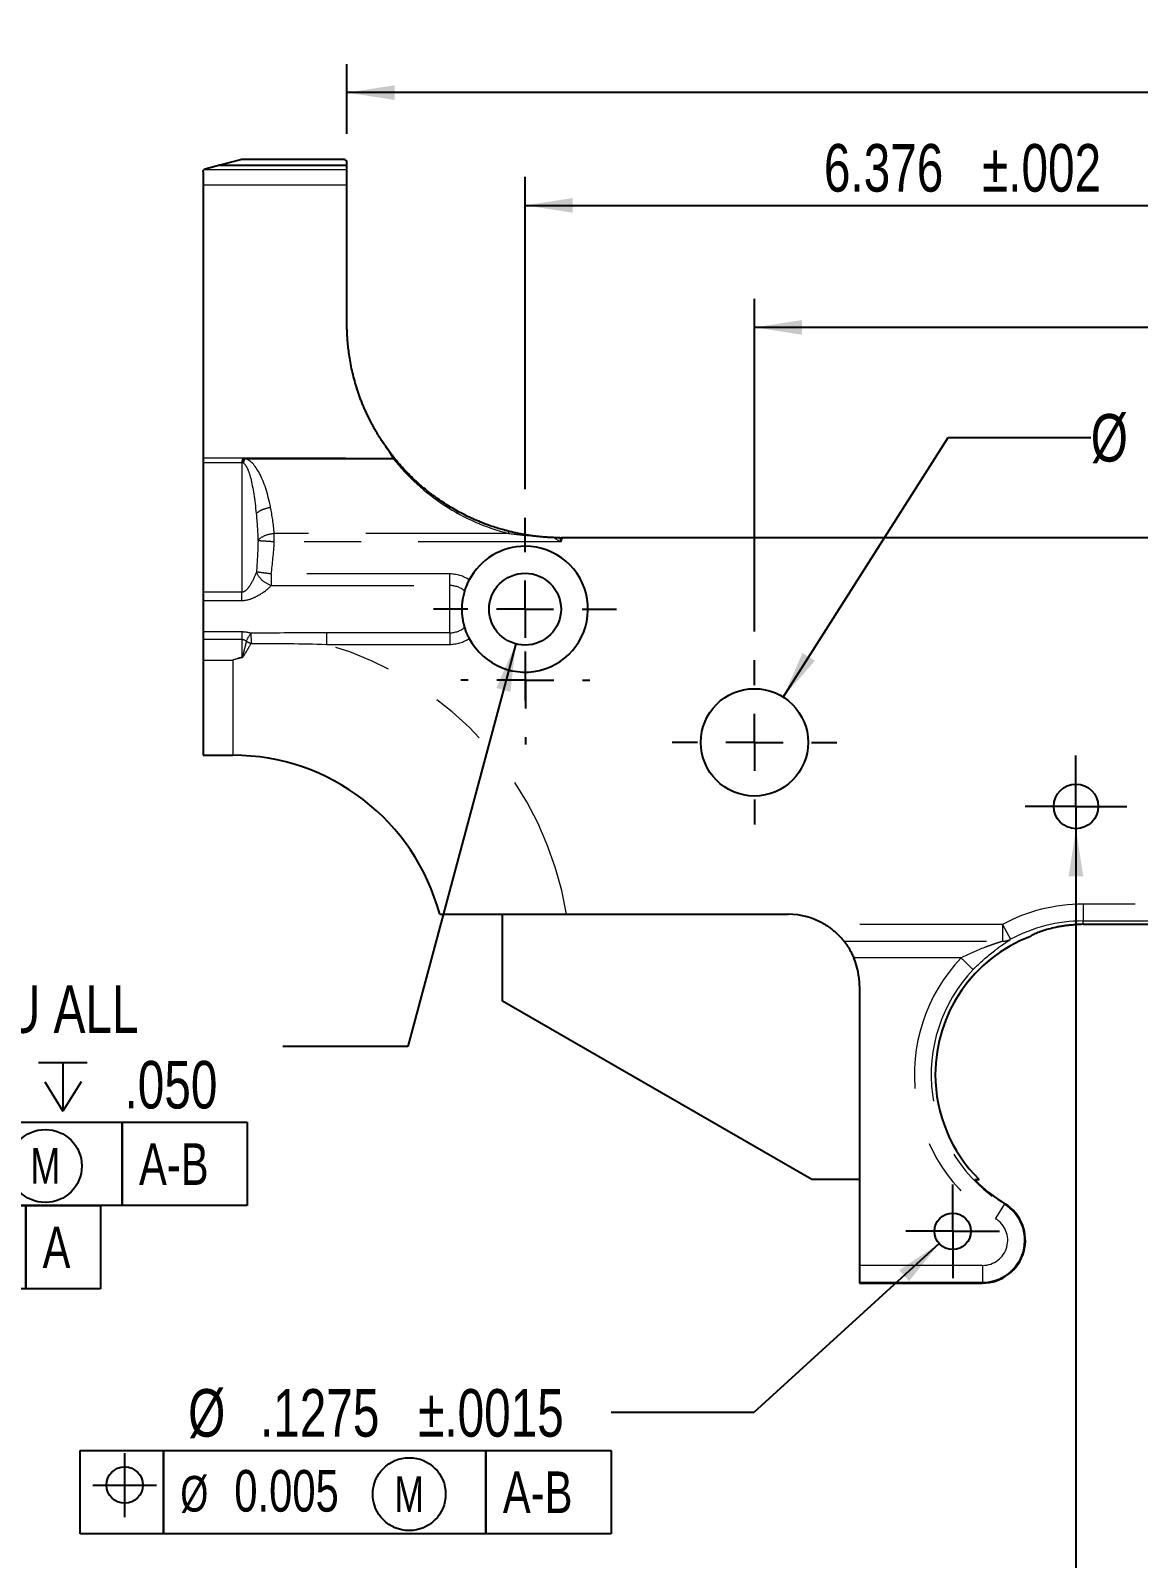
# Model space of a CAD drawing. Header units: inches. Extents: x 0.2 to 16.8, y 0.2 to 10.8.
# Drawn here: x 3.779 to 5.72, y 5.545 to 8.221 of the extents above; entities that cross this region are included whole.
import ezdxf

# ---------------------------------------------------------------- set-up
doc = ezdxf.new("R2010")
doc.units = ezdxf.units.IN
doc.header["$MEASUREMENT"] = 0
doc.linetypes.add('PHANTOM', pattern=[0.5, 0.25, -0.05, 0.05, -0.05, 0.05, -0.05])
doc.layers.add('FORMAT', color=7, linetype='Continuous')
doc.styles.add('SLDTEXTSTYLE0', font='TXT', dxfattribs={"width": 0.75})
doc.dimstyles.new('SLDDIMSTYLE0', dxfattribs={"dimtxt": 0.083333, "dimasz": 0.083333, "dimexe": 0, "dimexo": 0.0625, "dimgap": 0.020833, "dimtad": 0, "dimtih": 1, "dimtoh": 1, "dimdec": 4, "dimlfac": 2, "dimrnd": 1e-09, "dimzin": 12, "dimdsep": 46, "dimtxsty": 'SLDTEXTSTYLE0', "dimsah": 1, "dimcen": 0, "dimadec": 0, "dimazin": 3, "dimtol": 1, "dimtp": 0.0015, "dimtm": 0.0015, "dimtfac": 1, "dimtdec": 4, "dimtofl": 0, "dimtmove": 0, "dimatfit": 3, "dimfxl": 1, "dimfrac": 2, "dimtolj": 1, "dimarcsym": 0})
doc.dimstyles.new('SLDDIMSTYLE1', dxfattribs={"dimtxt": 0.083333, "dimasz": 0.083333, "dimexe": 0, "dimexo": 0.0625, "dimgap": 0.020833, "dimtad": 0, "dimtih": 1, "dimtoh": 1, "dimdec": 4, "dimlfac": 2, "dimrnd": 1e-09, "dimzin": 4, "dimdsep": 46, "dimtxsty": 'SLDTEXTSTYLE0', "dimsah": 1, "dimcen": 0, "dimadec": 0, "dimazin": 1, "dimtol": 1, "dimtp": 0.0015, "dimtm": 0.0015, "dimtfac": 1, "dimtdec": 4, "dimtofl": 0, "dimtmove": 0, "dimatfit": 3, "dimfxl": 1, "dimfrac": 2, "dimtolj": 1, "dimarcsym": 0})
doc.dimstyles.new('SLDDIMSTYLE4', dxfattribs={"dimtxt": 0.083333, "dimasz": 0.083333, "dimexe": 0, "dimexo": 0.0625, "dimgap": 0.020833, "dimtad": 0, "dimtih": 1, "dimtoh": 1, "dimdec": 3, "dimlfac": 2, "dimrnd": 1e-09, "dimzin": 12, "dimdsep": 46, "dimtxsty": 'SLDTEXTSTYLE0', "dimsah": 1, "dimcen": 0, "dimadec": 0, "dimazin": 3, "dimtol": 1, "dimtp": 0.001, "dimtm": 0.001, "dimtfac": 1, "dimtdec": 3, "dimtofl": 0, "dimtmove": 0, "dimatfit": 3, "dimfxl": 1, "dimfrac": 2, "dimtolj": 1, "dimarcsym": 0})
doc.dimstyles.new('SLDDIMSTYLE6', dxfattribs={"dimtxt": 0.083333, "dimasz": 0.083333, "dimexe": 0, "dimexo": 0.0625, "dimgap": 0.020833, "dimtad": 2, "dimdec": 3, "dimlfac": 2, "dimrnd": 1e-09, "dimzin": 12, "dimdsep": 46, "dimtxsty": 'SLDTEXTSTYLE0', "dimsah": 1, "dimcen": 0.09, "dimadec": 0, "dimazin": 3, "dimtol": 1, "dimtp": 0.002, "dimtm": 0.002, "dimtfac": 1, "dimtdec": 3, "dimtofl": 0, "dimtmove": 0, "dimatfit": 3, "dimfxl": 1, "dimfrac": 2, "dimtolj": 1, "dimarcsym": 0})
doc.dimstyles.new('SLDDIMSTYLE8', dxfattribs={"dimtxt": 0.083333, "dimasz": 0.083333, "dimexe": 0, "dimexo": 0.0625, "dimgap": 0.020833, "dimtad": 0, "dimtih": 1, "dimtoh": 1, "dimdec": 3, "dimlfac": 2, "dimrnd": 1e-09, "dimzin": 4, "dimdsep": 46, "dimtxsty": 'SLDTEXTSTYLE0', "dimsah": 1, "dimcen": 0, "dimadec": 0, "dimazin": 1, "dimtfac": 1, "dimtdec": 3, "dimtofl": 0, "dimtmove": 0, "dimatfit": 3, "dimfxl": 1, "dimfrac": 2, "dimtolj": 1, "dimtzin": 12, "dimarcsym": 0})
doc.dimstyles.new('SLDDIMSTYLE9', dxfattribs={"dimtxt": 0.083333, "dimasz": 0.083333, "dimexe": 0, "dimexo": 0.0625, "dimgap": 0.020833, "dimtad": 2, "dimdec": 3, "dimlfac": 2, "dimrnd": 1e-09, "dimzin": 4, "dimdsep": 46, "dimtxsty": 'SLDTEXTSTYLE0', "dimsah": 1, "dimcen": 0.09, "dimadec": 0, "dimazin": 1, "dimtol": 1, "dimtp": 0.002, "dimtm": 0.002, "dimtfac": 1, "dimtdec": 3, "dimtofl": 0, "dimtmove": 0, "dimatfit": 3, "dimfxl": 1, "dimfrac": 2, "dimtolj": 1, "dimarcsym": 0})

# ---------------------------------------------------------------- blocks, each defined once
blk = doc.blocks.new('_D')
at = {"layer": 'FORMAT'}
for p, q in [((5.3708, 6.0967), (5.046, 5.8005)), ((5.046, 5.8005), (4.796, 5.8005))]:
    blk.add_line(p, q, dxfattribs=at)
blk.add_solid([(5.3708, 6.0967), (5.3006, 6.05), (5.3179, 6.031)], dxfattribs=at)
at = {"layer": 'FORMAT', "char_height": 0.08333, "attachment_point": 1, "style": 'SLDTEXTSTYLE0'}
for s, insert in [('%%c', (4.0553, 5.8417)), ('.1275', (4.1811, 5.8417)), ('±.0015', (4.4581, 5.8417))]:
    blk.add_mtext(s, dxfattribs=dict(at, insert=insert))
blk = doc.blocks.new('_D_1')
at = {"layer": 'FORMAT'}
for p, q in [((5.6101, 6.8232), (5.6101, 5.5108)), ((5.6101, 5.5108), (5.8601, 5.5108))]:
    blk.add_line(p, q, dxfattribs=at)
blk.add_solid([(5.6101, 6.8232), (5.5973, 6.7399), (5.6229, 6.7399)], dxfattribs=at)
at = {"layer": 'FORMAT', "attachment_point": 1, "style": 'SLDTEXTSTYLE0'}
for s, insert, char_height in [('%%c', (5.8601, 5.552), 0.08333), ('.1560', (5.9859, 5.552), 0.08333), ('±.0015 THRU', (6.2629, 5.552), 0.083333)]:
    blk.add_mtext(s, dxfattribs=dict(at, insert=insert, char_height=char_height))
blk = doc.blocks.new('_D_4')
at = {"layer": 'FORMAT'}
for p, q in [((5.0975, 7.0538), (5.3861, 7.5083)), ((5.3861, 7.5083), (5.6361, 7.5083))]:
    blk.add_line(p, q, dxfattribs=at)
blk.add_solid([(5.0975, 7.0538), (5.153, 7.1173), (5.1313, 7.131)], dxfattribs=at)
at = {"layer": 'FORMAT', "char_height": 0.08333, "attachment_point": 1, "style": 'SLDTEXTSTYLE0'}
for s, insert in [('%%c', (5.6361, 7.5495)), ('.376', (5.7618, 7.5495)), ('±.001', (5.9773, 7.5495))]:
    blk.add_mtext(s, dxfattribs=dict(at, insert=insert))
blk = doc.blocks.new('_D_6')
at = {"layer": 'FORMAT'}
for p, q in [((5.0471, 7.1684), (5.0471, 7.7512)), ((7.8333, 7.3741), (7.8333, 7.7512)), ((7.8333, 7.7012), (5.0471, 7.7012))]:
    blk.add_line(p, q, dxfattribs=at)
for points in [[(5.0471, 7.7012), (5.1304, 7.6884), (5.1304, 7.714)], [(7.8333, 7.7012), (7.75, 7.714), (7.75, 7.6884)]]:
    blk.add_solid(points, dxfattribs=at)
at = {"layer": 'FORMAT', "char_height": 0.08333, "attachment_point": 1, "style": 'SLDTEXTSTYLE0'}
for s, insert in [('5.572', (6.0569, 7.8086)), ('±.002', (6.3339, 7.8086))]:
    blk.add_mtext(s, dxfattribs=dict(at, insert=insert))
blk = doc.blocks.new('_D_7')
at = {"layer": 'FORMAT'}
for p, q in [((4.6453, 7.4179), (4.6453, 7.9649)), ((7.8333, 7.3741), (7.8333, 7.9649)), ((4.6453, 7.9149), (7.8333, 7.9149))]:
    blk.add_line(p, q, dxfattribs=at)
for points in [[(4.6453, 7.9149), (4.7287, 7.9021), (4.7287, 7.9277)], [(7.8333, 7.9149), (7.75, 7.9277), (7.75, 7.9021)]]:
    blk.add_solid(points, dxfattribs=at)
at = {"layer": 'FORMAT', "char_height": 0.08333, "attachment_point": 1, "style": 'SLDTEXTSTYLE0'}
for s, insert in [('6.376', (5.1687, 8.0223)), ('±.002', (5.4457, 8.0223))]:
    blk.add_mtext(s, dxfattribs=dict(at, insert=insert))
blk = doc.blocks.new('SW_SYMBOL_HOLE_SPOT')
at = {"layer": 'FORMAT', "color": 0}
for p, q in [((0, 34.45), (0, 2.95)), ((62.99, 2.95), (62.99, 34.45)), ((0, 2.95), (62.99, 2.95))]:
    blk.add_line(p, q, dxfattribs=at)
blk = doc.blocks.new('SW_SYMBOL_HOLE_DEPTH')
at = {"layer": 'FORMAT', "color": 0}
for p, q in [((0, 34.45), (31.5, 34.45)), ((15.75, 34.45), (15.75, 2.95)), ((3.94, 21.85), (15.75, 2.95)), ((27.56, 21.85), (15.75, 2.95))]:
    blk.add_line(p, q, dxfattribs=at)
blk = doc.blocks.new('_D_9')
at = {"layer": 'FORMAT'}
for p, q in [((4.629, 7.1468), (4.44, 6.4415)), ((4.44, 6.4415), (4.2213, 6.4415))]:
    blk.add_line(p, q, dxfattribs=at)
blk.add_solid([(4.629, 7.1468), (4.5951, 7.0697), (4.6198, 7.063)], dxfattribs=at)
at = {"layer": 'FORMAT', "xscale": 0.0027037109, "yscale": 0.0027037109, "zscale": 0.0027037109}
for name, p in [('SW_SYMBOL_HOLE_SPOT', (3.1657, 6.3206)), ('SW_SYMBOL_HOLE_DEPTH', (3.7935, 6.3206))]:
    blk.add_blockref(name, p, dxfattribs=at)
at = {"layer": 'FORMAT', "attachment_point": 1, "style": 'SLDTEXTSTYLE0'}
for s, insert, char_height in [('%%c', (3.2214, 6.5489), 0.08333), ('.440 THRU ALL', (3.3784, 6.5489), 0.083333), ('%%c', (3.3908, 6.4165), 0.08333), ('.252', (3.5479, 6.4165), 0.08333), ('.050', (3.9439, 6.4165), 0.08333)]:
    blk.add_mtext(s, dxfattribs=dict(at, insert=insert, char_height=char_height))
blk = doc.blocks.new('_D_10')
at = {"layer": 'FORMAT'}
for p, q in [((4.3333, 8.0402), (4.3333, 8.1624)), ((7.8333, 7.3741), (7.8333, 8.1624)), ((7.8333, 8.1124), (4.3333, 8.1124))]:
    blk.add_line(p, q, dxfattribs=at)
for points in [[(4.3333, 8.1124), (4.4167, 8.0996), (4.4167, 8.1252)], [(7.8333, 8.1124), (7.75, 8.1252), (7.75, 8.0996)]]:
    blk.add_solid(points, dxfattribs=at)
at = {"layer": 'FORMAT', "char_height": 0.08333, "attachment_point": 1, "style": 'SLDTEXTSTYLE0'}
for s, insert in [('7.000', (6.218, 8.2198)), ('±.002', (6.495, 8.2198))]:
    blk.add_mtext(s, dxfattribs=dict(at, insert=insert))
blk = doc.blocks.new('SW_SYMBOL_IGTOL_POSI')
at = {"layer": 'FORMAT', "color": 0}
for p, q in [((27.6, -7.9), (27.6, 47.2)), ((0, 19.7), (55.1, 19.7))]:
    blk.add_line(p, q, dxfattribs=at)
blk.add_circle((27.6, 19.7), 15.7, dxfattribs=at)
blk = doc.blocks.new('SW_SYMBOL_CL_M')
at = {"layer": 'FORMAT', "color": 0}
blk.add_circle((31.5, 19.7), 31.5, dxfattribs=at)
at = {"layer": 'FORMAT', "color": 0, "insert": (31.5, 19.7), "char_height": 30.8, "attachment_point": 5, "style": 'SLDTEXTSTYLE0'}
blk.add_mtext('M', dxfattribs=at)
blk = doc.blocks.new('SW_GTOL_0')
at = {"layer": 'FORMAT', "color": 0}
for p, q in [((-0.0219, -0.0365), (-0.0219, 0.1094)), ((-0.0219, 0.1094), (0.124, 0.1094)), ((0.124, 0.1094), (0.124, -0.0365)), ((0.124, -0.0365), (0.124, 0.1094)), ((0.124, 0.1094), (0.6886, 0.1094)), ((0.6886, 0.1094), (0.6886, -0.0365)), ((0.6886, -0.0365), (0.6886, 0.1094)), ((0.6886, 0.1094), (0.9078, 0.1094)), ((0.9078, 0.1094), (0.9078, -0.0365)), ((0.124, -0.0365), (-0.0219, -0.0365)), ((0.6886, -0.0365), (0.124, -0.0365)), ((0.9078, -0.0365), (0.6886, -0.0365))]:
    blk.add_line(p, q, dxfattribs=at)
at = {"layer": 'FORMAT', "color": 0, "xscale": 0.0020277832, "yscale": 0.0020277832, "zscale": 0.0020277832}
for name, p in [('SW_SYMBOL_IGTOL_POSI', (0, 0.0087)), ('SW_SYMBOL_CL_M', (0.4903, -0.0072))]:
    blk.add_blockref(name, p, dxfattribs=at)
at = {"layer": 'FORMAT', "color": 0, "attachment_point": 1, "style": 'SLDTEXTSTYLE0'}
for s, insert, char_height in [('%%c', (0.1535, 0.0647), 0.0625), ('0.005', (0.2479, 0.0751), 0.07292), ('A-B', (0.7182, 0.0725), 0.07292)]:
    blk.add_mtext(s, dxfattribs=dict(at, insert=insert, char_height=char_height))
blk = doc.blocks.new('SW_SYMBOL_GTOL_POSI')
at = {"layer": 'FORMAT', "color": 0}
for p, q in [((29.5, -9.8), (29.5, 49.2)), ((0, 19.7), (59.1, 19.7))]:
    blk.add_line(p, q, dxfattribs=at)
blk.add_circle((29.5, 19.7), 19.7, dxfattribs=at)
blk = doc.blocks.new('SW_GTOL_2')
at = {"layer": 'FORMAT', "color": 0}
for p, q in [((-0.0182, -0.0365), (-0.0182, 0.1094)), ((-0.0182, 0.1094), (0.1276, 0.1094)), ((0.1276, 0.1094), (0.1276, -0.0365)), ((0.1276, -0.0365), (0.1276, 0.1094)), ((0.1276, 0.1094), (0.6923, 0.1094)), ((0.6923, 0.1094), (0.6923, -0.0365)), ((0.6923, -0.0365), (0.6923, 0.1094)), ((0.6923, 0.1094), (0.9114, 0.1094)), ((0.9114, 0.1094), (0.9114, -0.0365)), ((0.1276, -0.0365), (-0.0182, -0.0365)), ((-0.0182, -0.1823), (-0.0182, -0.0365)), ((-0.0182, -0.0365), (0.1276, -0.0365)), ((0.6923, -0.0365), (0.1276, -0.0365)), ((0.1276, -0.0365), (0.1276, -0.1823)), ((0.1276, -0.1823), (0.1276, -0.0365)), ((0.1276, -0.0365), (0.5235, -0.0365)), ((0.5235, -0.0365), (0.5235, -0.1823)), ((0.5235, -0.1823), (0.5235, -0.0365)), ((0.5235, -0.0365), (0.6546, -0.0365)), ((0.6546, -0.0365), (0.6546, -0.1823)), ((0.9114, -0.0365), (0.6923, -0.0365)), ((0.1276, -0.1823), (-0.0182, -0.1823)), ((0.5235, -0.1823), (0.1276, -0.1823)), ((0.6546, -0.1823), (0.5235, -0.1823))]:
    blk.add_line(p, q, dxfattribs=at)
at = {"layer": 'FORMAT', "color": 0, "xscale": 0.0020277832, "yscale": 0.0020277832, "zscale": 0.0020277832}
for name, p in [('SW_SYMBOL_GTOL_POSI', (0, 0.0087)), ('SW_SYMBOL_CL_M', (0.4939, -0.0072)), ('SW_SYMBOL_GTOL_POSI', (0, -0.1372))]:
    blk.add_blockref(name, p, dxfattribs=at)
at = {"layer": 'FORMAT', "color": 0, "attachment_point": 1, "style": 'SLDTEXTSTYLE0'}
for s, insert, char_height in [('%%c', (0.1572, 0.0647), 0.0625), ('0.005', (0.2515, 0.0751), 0.07292), ('A-B', (0.7219, 0.0725), 0.07292), ('0.010', (0.2515, -0.0733), 0.07292), ('A', (0.553, -0.0733), 0.0729), ('%%c', (0.1572, -0.0837), 0.0625)]:
    blk.add_mtext(s, dxfattribs=dict(at, insert=insert, char_height=char_height))
blk = doc.blocks.new('SW_CENTERMARKSYMBOL_0')
at = {"layer": 'FORMAT', "color": 0}
for p, q in [((0, 0.1), (0, 0.113)), ((0, 0), (0, 0.05)), ((-0.1, 0), (-0.113, 0)), ((0, 0), (-0.05, 0)), ((0, 0), (0, -0.05)), ((0, 0), (0.05, 0)), ((0.1, 0), (0.113, 0)), ((0, -0.1), (0, -0.113))]:
    blk.add_line(p, q, dxfattribs=at)
blk = doc.blocks.new('SW_CENTERMARKSYMBOL_3')
at = {"layer": 'FORMAT', "color": 0}
for p, q in [((0, 0.1), (0, 0.1602)), ((0, 0), (0, 0.05)), ((-0.1, 0), (-0.1602, 0)), ((0, 0), (-0.05, 0)), ((0, 0), (0, -0.05)), ((0, 0), (0.05, 0)), ((0.1, 0), (0.1602, 0)), ((0, -0.1), (0, -0.1602))]:
    blk.add_line(p, q, dxfattribs=at)
blk = doc.blocks.new('SW_CENTERMARKSYMBOL_4')
at = {"layer": 'FORMAT', "color": 0}
for p, q in [((0, 0.1), (0, 0.144)), ((0, 0), (0, 0.05)), ((-0.1, 0), (-0.144, 0)), ((0, 0), (-0.05, 0)), ((0, 0), (0, -0.05)), ((0, 0), (0.05, 0)), ((0.1, 0), (0.144, 0)), ((0, -0.1), (0, -0.144))]:
    blk.add_line(p, q, dxfattribs=at)
blk = doc.blocks.new('SW_CENTERMARKSYMBOL_6')
at = {"layer": 'FORMAT', "color": 0}
for p, q in [((0, 0.05), (0, 0.089)), ((0, 0), (0, 0.05)), ((-0.05, 0), (-0.089, 0)), ((0, 0), (-0.05, 0)), ((0, 0), (0, -0.05)), ((0, 0), (0.05, 0)), ((0.05, 0), (0.089, 0)), ((0, -0.05), (0, -0.089))]:
    blk.add_line(p, q, dxfattribs=at)
blk = doc.blocks.new('SW_CENTERMARKSYMBOL_9')
at = {"layer": 'FORMAT', "color": 0}
for p, q in [((0, 0.05), (0, 0.081875)), ((0, 0), (0, 0.05)), ((-0.05, 0), (-0.081875, 0)), ((0, 0), (-0.05, 0)), ((0, 0), (0, -0.05)), ((0, 0), (0.05, 0)), ((0.05, 0), (0.081875, 0)), ((0, -0.05), (0, -0.081875))]:
    blk.add_line(p, q, dxfattribs=at)

msp = doc.modelspace()

# ---------------------------------------------------------------- linework, layer by layer
at = {"color": 8, "linetype": 'PHANTOM', "lineweight": 18}
for p, q in [((4.333331, 7.977107), (4.082824, 7.977107)), ((4.081363, 7.951167), (4.333331, 7.951167)), ((4.081363, 7.472593), (4.414685, 7.472593)), ((4.081363, 7.464523), (4.149316, 7.464523)), ((4.149276, 7.464484), (4.149316, 7.464523)), ((4.149276, 7.464484), (4.149276, 7.237285)), ((4.616303, 7.340321), (4.206191, 7.340321)), ((4.206191, 7.325558), (4.206191, 7.340321)), ((4.708331, 7.325558), (4.206191, 7.325558)), ((4.200791, 7.269362), (4.200791, 7.249033)), ((4.513449, 7.269362), (4.200791, 7.269362)), ((4.513449, 7.249033), (4.513449, 7.269362)), ((4.149276, 7.237285), (4.081363, 7.237285)), ((4.200791, 7.249033), (4.513449, 7.249033)), ((4.513449, 7.166364), (4.513449, 7.249033)), ((4.081363, 7.222911), (4.149276, 7.222911)), ((4.149276, 7.167777), (4.081363, 7.167777)), ((4.081363, 7.155036), (4.149276, 7.155036)), ((4.149276, 7.155036), (4.149276, 7.123346)), ((4.513449, 7.166364), (4.297891, 7.166364)), ((4.297891, 7.146035), (4.513449, 7.146035)), ((4.513449, 7.166364), (4.513449, 7.146035)), ((4.081363, 7.118534), (4.133444, 7.118534)), ((4.133444, 7.118534), (4.133444, 6.951793)), ((6.063646, 6.691053), (5.622701, 6.691053)), ((5.622701, 6.691053), (5.622701, 6.661566)), ((5.481513, 6.655527), (5.17013, 6.655527)), ((5.481513, 6.655527), (5.481513, 6.626173)), ((5.481513, 6.655527), (5.495469, 6.629551)), ((5.622701, 6.661566), (6.063646, 6.661566)), ((5.622701, 6.655708), (5.622701, 6.661566)), ((5.203708, 6.626173), (5.481513, 6.626173)), ((5.408916, 6.596819), (5.221147, 6.596819)), ((5.469453, 6.140017), (5.484742, 6.165231)), ((5.48548, 6.166447), (5.484742, 6.165231)), ((5.446633, 6.058372), (5.230969, 6.058372)), ((5.446633, 6.058372), (5.446633, 6.028885)), ((5.230969, 6.028885), (5.446633, 6.028885)), ((5.446633, 6.027463), (5.446633, 6.028885))]:
    msp.add_line(p, q, dxfattribs=at)
at = {"color": 7, "linetype": 'Continuous', "lineweight": 25}
for p, q in [((4.110749, 7.985258), (4.08501, 7.978361)), ((4.146856, 7.994933), (4.110749, 7.985258)), ((4.110749, 7.985258), (4.333331, 7.985258)), ((4.32841, 7.9951), (4.148129, 7.9951)), ((4.333331, 7.985258), (4.333331, 7.990179)), ((4.333331, 7.977107), (4.333331, 7.985258)), ((4.333331, 7.951167), (4.333331, 7.977107)), ((4.081363, 7.973608), (4.081363, 7.951167)), ((4.081363, 7.951167), (4.081363, 7.472593)), ((4.333331, 7.707699), (4.333331, 7.951167)), ((4.394558, 7.50324), (4.413945, 7.475584)), ((4.081363, 7.472593), (4.081363, 7.464523)), ((4.154395, 7.471677), (4.414448, 7.471677)), ((4.081363, 7.464523), (4.081363, 7.237285)), ((4.706028, 7.332706), (4.708331, 7.332699)), ((6.09792, 7.332699), (4.711166, 7.332699)), ((4.081363, 7.237285), (4.081363, 7.222911)), ((4.081363, 7.222911), (4.081363, 7.167777)), ((4.081363, 7.167777), (4.081363, 7.155036)), ((4.081363, 7.155036), (4.081363, 7.118534)), ((4.081363, 7.118534), (4.081363, 6.951793)), ((4.081363, 6.951793), (4.133444, 6.951793)), ((4.605969, 6.521243), (4.605969, 6.67325)), ((4.71806, 6.67325), (5.105969, 6.67325)), ((5.622701, 6.655708), (5.792189, 6.655708)), ((5.530378, 6.634655), (5.530394, 6.634704)), ((5.230969, 6.54825), (5.230969, 6.058372)), ((5.147338, 6.208683), (4.605969, 6.521243)), ((5.230969, 6.208683), (5.147338, 6.208683)), ((5.440514, 6.208683), (5.440572, 6.208683)), ((5.230969, 6.058372), (5.230969, 6.028885)), ((5.230969, 6.028885), (5.230969, 6.027463)), ((5.230969, 6.027463), (5.446633, 6.027463))]:
    msp.add_line(p, q, dxfattribs=at)
for centre, radius in [((4.645339, 7.207699), 0.063), ((5.047111, 6.974431), 0.094), ((5.610103, 6.862226), 0.039), ((5.394355, 6.118132), 0.031875)]:
    msp.add_circle(centre, radius, dxfattribs=at)
for centre, radius, start, end in [((4.086284, 7.973608), 0.004921, 105, 134.668664), ((4.148129, 7.990179), 0.004921, 90, 105), ((4.32841, 7.990179), 0.004921, 0, 90), ((4.645339, 7.207699), 0.110236, 207.704004, 90), ((4.645339, 7.207699), 0.110236, 90, 152.295996), ((4.133444, 6.576793), 0.375, 14.906362, 90), ((5.105969, 6.54825), 0.125, 59.116598, 90), ((5.622701, 6.392738), 0.26297, 90, 93.175466), ((5.622701, 6.392738), 0.258935, 110.888358, 180), ((5.105969, 6.54825), 0.125, 0, 22.864504), ((5.622701, 6.392738), 0.258935, 180, 225.301317), ((5.622701, 6.392738), 0.264646, 226.487953, 238.767741), ((5.446633, 6.102384), 0.074921, 270, 58.767741)]:
    msp.add_arc(centre, radius, start, end, dxfattribs=at)
at = {"color": 8, "linetype": 'PHANTOM', "lineweight": 18}
for centre, radius, start, end in [((5.749402, 7.145639), 1.377423, 166.069222, 166.169058), ((4.468518, 7.390654), 0.156122, 341.192252, 342.564012), ((4.513449, 7.207699), 0.061663, 56.213501, 90), ((4.513449, 7.207699), 0.041335, 50.390089, 90), ((4.513449, 7.207699), 0.041335, 270, 309.609911), ((4.133444, 6.576793), 0.59252, 9.368916, 73.886665), ((4.513449, 7.207699), 0.061663, 270, 303.786499), ((4.313522, 6.554535), 0.59205, 106.106257, 107.707648), ((4.292836, 6.544249), 0.595994, 103.91996, 105.51195), ((5.622701, 6.392738), 0.298315, 90, 118.247696), ((5.622701, 6.392738), 0.268828, 90, 118.247696), ((5.622701, 6.392738), 0.258976, 110.881305, 225.292271), ((5.622701, 6.392738), 0.295555, 136.330282, 238.767741), ((5.622701, 6.392738), 0.266068, 136.330282, 238.767741), ((5.446633, 6.102384), 0.073499, 270, 58.767741), ((5.446633, 6.102384), 0.044012, 270, 58.767741)]:
    msp.add_arc(centre, radius, start, end, dxfattribs=at)
at = {"color": 7, "linetype": 'Continuous', "lineweight": 25}
for centre, major_axis, ratio, start_param, end_param in [((4.477381, 7.479278), (0.118127, -0.078331), 0.30203799, 4.33559391, 4.36272448), ((4.753586, 7.350422), (0.094081, 0.008759), 0.16377675, 4.16724311, 4.19538905)]:
    msp.add_ellipse(centre, major_axis=major_axis, ratio=ratio, start_param=start_param, end_param=end_param, dxfattribs=at)
at = {"color": 8, "linetype": 'PHANTOM', "lineweight": 18}
for centre, major_axis, ratio, start_param, end_param in [((4.149276, 7.277519), (0, 0.186965), 0.15793082, 6.19638491, 6.28318531), ((4.16279, 7.310159), (-0.005269, 0.153098), 0.29512706, 4.90053471, 5.22186477), ((4.162906, 7.369014), (-0.004829, -0.215369), 0.20951335, 1.09445656, 1.37232513), ((4.149299, 7.118101), (-0.00714, 0.024403), 0.0582168, 4.88662853, 4.9119681)]:
    msp.add_ellipse(centre, major_axis=major_axis, ratio=ratio, start_param=start_param, end_param=end_param, dxfattribs=at)
at = {"color": 7, "linetype": 'Continuous', "lineweight": 25}
for points, knots in [([(4.081363, 7.973608), (4.081378, 7.973907), (4.08141, 7.974521), (4.081684, 7.975435), (4.082134, 7.976336), (4.08259, 7.976846), (4.082824, 7.977107)], [0, 0, 0, 0, 0.23123576, 0.47483432, 0.73102406, 1, 1, 1, 1]), ([(4.404078, 7.488484), (4.402578, 7.490593), (4.399591, 7.494791), (4.395266, 7.501218), (4.39108, 7.507703), (4.387044, 7.514254), (4.383154, 7.520865), (4.379412, 7.527535), (4.375817, 7.53426), (4.372368, 7.541037), (4.369067, 7.547865), (4.365914, 7.554739), (4.362907, 7.561658), (4.360047, 7.568617), (4.357335, 7.575615), (4.35477, 7.582648), (4.349951, 7.596729), (4.343774, 7.618165), (4.338983, 7.641669), (4.336388, 7.659451), (4.33502, 7.671513), (4.33405, 7.683588), (4.333443, 7.695669), (4.333368, 7.703685), (4.333331, 7.707699)], [0, 0, 0, 0, 0.03505431, 0.06980127, 0.10424907, 0.1384061, 0.17228099, 0.20588256, 0.23921989, 0.27230222, 0.30513906, 0.3377401, 0.37011526, 0.40227465, 0.4342286, 0.46598764, 0.49756249, 0.6230334, 0.74645038, 0.79710445, 0.84773359, 0.89839072, 0.94912866, 1, 1, 1, 1]), ([(4.154395, 7.471677), (4.153697, 7.47165), (4.15265, 7.471611), (4.151479, 7.470869), (4.150813, 7.469937), (4.150328, 7.468632), (4.149989, 7.467274), (4.14974, 7.466097), (4.149563, 7.465337), (4.149465, 7.464827), (4.149353, 7.464597), (4.149316, 7.464523)], [0, 0, 0, 0, 0.19939692, 0.29871492, 0.40840951, 0.55485462, 0.73732076, 0.84430011, 0.9235092, 0.97520031, 1, 1, 1, 1]), ([(4.617466, 7.343874), (4.615048, 7.344492), (4.609599, 7.345887), (4.600587, 7.348461), (4.589845, 7.351835), (4.577437, 7.356188), (4.563438, 7.361696), (4.540202, 7.372004), (4.514144, 7.386216), (4.490695, 7.402073), (4.476008, 7.413225), (4.465127, 7.422142), (4.454285, 7.43174), (4.443524, 7.442038), (4.43291, 7.453062), (4.422444, 7.464801), (4.415845, 7.473059), (4.412493, 7.477253)], [0, 0, 0, 0, 0.02890463, 0.06514756, 0.10879015, 0.15991368, 0.21862209, 0.28504437, 0.45921382, 0.57066222, 0.62593117, 0.68317325, 0.74241898, 0.80369756, 0.86703668, 0.93246256, 1, 1, 1, 1]), ([(4.414685, 7.472593), (4.414898, 7.472416), (4.41507, 7.472168), (4.414969, 7.471764), (4.414687, 7.471676), (4.414448, 7.471677)], [0, 0, 0, 0, 0.5, 0.5, 1, 1, 1, 1]), ([(4.656242, 7.336334), (4.653722, 7.336703), (4.64863, 7.337448), (4.640957, 7.338776), (4.633181, 7.34028), (4.625324, 7.341964), (4.620097, 7.343234), (4.617466, 7.343874)], [0, 0, 0, 0, 0.19275318, 0.38952258, 0.589946, 0.79360089, 1, 1, 1, 1]), ([(4.695422, 7.332921), (4.692755, 7.333029), (4.687444, 7.333244), (4.679525, 7.333778), (4.671687, 7.334464), (4.663929, 7.335301), (4.658798, 7.335991), (4.656242, 7.336334)], [0, 0, 0, 0, 0.20343477, 0.4050495, 0.60494555, 0.80322687, 1, 1, 1, 1]), ([(4.539802, 7.239543), (4.539984, 7.240133), (4.540343, 7.241298), (4.540953, 7.243137), (4.541604, 7.244998), (4.542295, 7.246876), (4.543203, 7.249206), (4.544405, 7.252059), (4.545968, 7.255482), (4.547144, 7.257783), (4.54774, 7.258948)], [0, 0, 0, 0, 0.1050621, 0.20773185, 0.30796688, 0.40572746, 0.50098126, 0.66310903, 0.82941166, 1, 1, 1, 1]), ([(4.539802, 7.175854), (4.539568, 7.176652), (4.539117, 7.178182), (4.538497, 7.180531), (4.537956, 7.182751), (4.537444, 7.185064), (4.536959, 7.18752), (4.536164, 7.192085), (4.535353, 7.198773), (4.53498, 7.207699), (4.535354, 7.216623), (4.536242, 7.223994), (4.537355, 7.229963), (4.538461, 7.234851), (4.539338, 7.237919), (4.539802, 7.239543)], [0, 0, 0, 0, 0.04617633, 0.08855098, 0.12705434, 0.1616289, 0.20455872, 0.24598609, 0.37589036, 0.50006458, 0.62422586, 0.75414308, 0.82562796, 0.90769352, 1, 1, 1, 1]), ([(4.54774, 7.156449), (4.547377, 7.157152), (4.546657, 7.158545), (4.545649, 7.160635), (4.544706, 7.162684), (4.543835, 7.164683), (4.542854, 7.167057), (4.541803, 7.169818), (4.540711, 7.172938), (4.540109, 7.174869), (4.539802, 7.175854)], [0, 0, 0, 0, 0.10313168, 0.20461058, 0.30447021, 0.40273464, 0.49942052, 0.65942451, 0.82634441, 1, 1, 1, 1]), ([(4.495827, 6.67325), (4.495845, 6.67325), (4.495881, 6.673249), (4.496175, 6.673246), (4.496651, 6.673242), (4.497331, 6.673238), (4.498213, 6.673235), (4.499306, 6.673233), (4.500611, 6.673233), (4.502135, 6.673235), (4.503879, 6.673238), (4.50585, 6.673242), (4.50805, 6.673246), (4.510482, 6.673249), (4.517095, 6.673253), (4.531942, 6.673187), (4.552773, 6.673272), (4.575115, 6.673224), (4.592837, 6.673255), (4.61464, 6.673252), (4.631653, 6.673249), (4.645915, 6.673251), (4.658135, 6.673255), (4.670332, 6.673257), (4.682457, 6.673257), (4.694468, 6.673255), (4.706322, 6.673251), (4.714172, 6.67325), (4.71806, 6.67325)], [0, 0, 0, 0, 0.0181381, 0.0364521, 0.05494315, 0.07361239, 0.09246093, 0.11148987, 0.13070035, 0.1500935, 0.16967047, 0.18943243, 0.2093806, 0.22951626, 0.24984071, 0.3605144, 0.49953844, 0.5309627, 0.62491483, 0.69217275, 0.74970644, 0.78739732, 0.82444714, 0.86085363, 0.89661447, 0.93172732, 0.96618989, 1, 1, 1, 1]), ([(5.17013, 6.655527), (5.171291, 6.654818), (5.173575, 6.653423), (5.176858, 6.651232), (5.179962, 6.649027), (5.182882, 6.646812), (5.18562, 6.644607), (5.188174, 6.642428), (5.190546, 6.640294), (5.192735, 6.638225), (5.194987, 6.635998), (5.197219, 6.633682), (5.19931, 6.631397), (5.201014, 6.629448), (5.20232, 6.627894), (5.203263, 6.626733), (5.20356, 6.626359), (5.203708, 6.626173)], [0, 0, 0, 0, 0.071862015, 0.141452312, 0.208858588, 0.27417734, 0.337514603, 0.398986665, 0.45872071, 0.516855324, 0.573540828, 0.649935219, 0.723415764, 0.794533361, 0.863895229, 0.932155457, 1, 1, 1, 1]), ([(5.530394, 6.634704), (5.530436, 6.634792), (5.530521, 6.634967), (5.53088, 6.635315), (5.531408, 6.635725), (5.532123, 6.6362), (5.533022, 6.636738), (5.534107, 6.637338), (5.535379, 6.637996), (5.538233, 6.63939), (5.543691, 6.64178), (5.553363, 6.645295), (5.565018, 6.648745), (5.576199, 6.651291), (5.585695, 6.652958), (5.593054, 6.653993), (5.600546, 6.654808), (5.605601, 6.655138), (5.608134, 6.655304)], [0, 0, 0, 0, 0.03128656, 0.06242799, 0.09350679, 0.12460634, 0.15581019, 0.1872014, 0.21886189, 0.25087183, 0.37506241, 0.49997404, 0.62585376, 0.75055877, 0.81367538, 0.87590759, 0.93782372, 1, 1, 1, 1]), ([(5.203708, 6.626173), (5.203784, 6.626079), (5.203937, 6.625888), (5.204331, 6.625392), (5.204847, 6.62473), (5.205499, 6.623878), (5.206562, 6.622463), (5.208315, 6.62007), (5.210774, 6.616428), (5.213194, 6.612551), (5.214983, 6.609427), (5.216535, 6.606592), (5.21805, 6.603625), (5.219712, 6.600138), (5.220688, 6.597882), (5.221147, 6.596819)], [0, 0, 0, 0, 0.04671421, 0.09491049, 0.14472919, 0.19629742, 0.2497298, 0.36248726, 0.49691697, 0.62205902, 0.70516213, 0.74988344, 0.84243027, 0.92579082, 1, 1, 1, 1]), ([(5.44049, 6.200809), (5.44018, 6.201105), (5.439566, 6.201691), (5.438669, 6.202567), (5.437222, 6.204004), (5.435753, 6.205521), (5.434469, 6.206921), (5.433685, 6.207819), (5.433105, 6.208541), (5.433112, 6.208636), (5.433115, 6.208683)], [0, 0, 0, 0, 0.08664899, 0.1714323, 0.25491733, 0.50709836, 0.62144404, 0.72965442, 0.86720004, 1, 1, 1, 1])]:
    msp.add_open_spline(points, degree=3, knots=knots, dxfattribs=at)
at = {"color": 8, "linetype": 'PHANTOM', "lineweight": 18}
for points in [[(4.154395, 7.471677), (4.153529, 7.469228), (4.152663, 7.466556), (4.151836, 7.46378)], [(4.404078, 7.488484), (4.406627, 7.483876), (4.409226, 7.479346), (4.411918, 7.474923)], [(4.174471, 7.375016), (4.17701, 7.377629), (4.184441, 7.382515), (4.194588, 7.385422), (4.199666, 7.386185)], [(4.174471, 7.375016), (4.1759, 7.360205), (4.177002, 7.344126), (4.177733, 7.327397)], [(4.616303, 7.340321), (4.629391, 7.338648), (4.642756, 7.337306), (4.656242, 7.336334)], [(4.695422, 7.332921), (4.699624, 7.330494), (4.70399, 7.328019), (4.708331, 7.325558)], [(4.706027, 7.332706), (4.706812, 7.330292), (4.707571, 7.327926), (4.708331, 7.325558)], [(4.708331, 7.325558), (4.709266, 7.327941), (4.710202, 7.330326), (4.711166, 7.332699)], [(4.177733, 7.327397), (4.177101, 7.30836), (4.176192, 7.289962), (4.175034, 7.272732)], [(4.149276, 7.222911), (4.149276, 7.227593), (4.149276, 7.232579), (4.149276, 7.237285)], [(4.165295, 7.165584), (4.160377, 7.166868), (4.15488, 7.167777), (4.149276, 7.167777)], [(4.149276, 7.167777), (4.149276, 7.164161), (4.149276, 7.159743), (4.149276, 7.155036)], [(4.149276, 7.155036), (4.152078, 7.155036), (4.154827, 7.153583), (4.157285, 7.151506)], [(4.157285, 7.151506), (4.159625, 7.156906), (4.162457, 7.161883), (4.165295, 7.165584)], [(4.297891, 7.166364), (4.253688, 7.166364), (4.209496, 7.165763), (4.165295, 7.165584)], [(4.165295, 7.165584), (4.165352, 7.160799), (4.165408, 7.154365), (4.165452, 7.147682)], [(4.165452, 7.147682), (4.209853, 7.147609), (4.254095, 7.147444), (4.297891, 7.146035)], [(5.481513, 6.626173), (5.48636, 6.626125), (5.491203, 6.627297), (5.495469, 6.629551)]]:
    msp.add_open_spline(points, degree=3, dxfattribs=at)
for points, knots in [([(4.199666, 7.386185), (4.194865, 7.41014), (4.188185, 7.430553), (4.17255, 7.460169), (4.163568, 7.469243), (4.154395, 7.471677)], [0, 0, 0, 0, 0.5, 0.5, 1, 1, 1, 1]), ([(4.414448, 7.471677), (4.439748, 7.439583), (4.470315, 7.411647), (4.538826, 7.367114), (4.576722, 7.350445), (4.616303, 7.340321)], [0, 0, 0, 0, 0.5, 0.5, 1, 1, 1, 1]), ([(4.151836, 7.46378), (4.156422, 7.461253), (4.160913, 7.451832), (4.16873, 7.421083), (4.17207, 7.399888), (4.174471, 7.375016)], [0, 0, 0, 0, 0.5, 0.5, 1, 1, 1, 1]), ([(4.177733, 7.327397), (4.17938, 7.33063), (4.183161, 7.33371), (4.193319, 7.338353), (4.199753, 7.339883), (4.206191, 7.340321)], [0, 0, 0, 0, 0.5, 0.5, 1, 1, 1, 1]), ([(4.206191, 7.325558), (4.199765, 7.325973), (4.193343, 7.326388), (4.183189, 7.327044), (4.1794, 7.327289), (4.177733, 7.327397)], [0, 0, 0, 0, 0.5, 0.5, 1, 1, 1, 1]), ([(4.175034, 7.272732), (4.172498, 7.265964), (4.169007, 7.258262), (4.162623, 7.24782), (4.160331, 7.244448), (4.155134, 7.239147), (4.152256, 7.237285), (4.149276, 7.237285)], [0, 0, 0, 0, 0.5, 0.5, 0.75, 0.75, 1, 1, 1, 1]), ([(4.200791, 7.249033), (4.194996, 7.251009), (4.189203, 7.254463), (4.180018, 7.262953), (4.176577, 7.267956), (4.175034, 7.272732)], [0, 0, 0, 0, 0.5, 0.5, 1, 1, 1, 1]), ([(4.200791, 7.269362), (4.199999, 7.269465), (4.198424, 7.26967), (4.19609, 7.269971), (4.193811, 7.270264), (4.191599, 7.270549), (4.189464, 7.270824), (4.187416, 7.27109), (4.185463, 7.271345), (4.183612, 7.271589), (4.181871, 7.27182), (4.180245, 7.272036), (4.17874, 7.272238), (4.177365, 7.272422), (4.176112, 7.27259), (4.175393, 7.272685), (4.175034, 7.272732)], [0, 0, 0, 0, 0.0754638, 0.15005735, 0.22382932, 0.29683493, 0.36913522, 0.44079625, 0.51188828, 0.58248496, 0.65266248, 0.72249872, 0.79207241, 0.86146226, 0.93074608, 1, 1, 1, 1]), ([(4.149276, 7.222911), (4.155236, 7.222911), (4.160992, 7.224232), (4.171386, 7.228028), (4.17597, 7.230456), (4.188737, 7.238066), (4.19572, 7.243789), (4.200791, 7.249033)], [0, 0, 0, 0, 0.25, 0.25, 0.5, 0.5, 1, 1, 1, 1]), ([(4.157285, 7.151506), (4.156093, 7.146711), (4.154889, 7.141893), (4.152997, 7.134622), (4.152354, 7.132178), (4.151357, 7.128569), (4.151018, 7.127385), (4.150467, 7.125691), (4.150276, 7.125132), (4.149848, 7.124041), (4.149607, 7.123537), (4.149276, 7.123346)], [0, 0, 0, 0, 0.5, 0.5, 0.75, 0.75, 0.875, 0.875, 0.9375, 0.9375, 1, 1, 1, 1]), ([(4.14946, 7.12274), (4.15013, 7.122906), (4.150616, 7.123348), (4.151475, 7.124308), (4.15186, 7.1248), (4.152965, 7.126293), (4.153645, 7.127337), (4.15564, 7.130522), (4.156926, 7.132683), (4.160699, 7.139123), (4.16309, 7.143405), (4.165452, 7.147682)], [0, 0, 0, 0, 0.0625, 0.0625, 0.125, 0.125, 0.25, 0.25, 0.5, 0.5, 1, 1, 1, 1]), ([(4.157285, 7.151506), (4.15761, 7.151349), (4.158261, 7.151035), (4.159556, 7.150342), (4.161125, 7.149618), (4.16283, 7.148952), (4.164208, 7.148279), (4.165039, 7.14788), (4.165452, 7.147682)], [0, 0, 0, 0, 0.12438213, 0.2488881, 0.49877491, 0.70028924, 0.85060259, 1, 1, 1, 1]), ([(4.297891, 7.166364), (4.297891, 7.163654), (4.297891, 7.16045), (4.297891, 7.153508), (4.297891, 7.149772), (4.297891, 7.146035)], [0, 0, 0, 0, 0.5, 0.5, 1, 1, 1, 1]), ([(5.481513, 6.626173), (5.481078, 6.625915), (5.479482, 6.625354), (5.475231, 6.623921), (5.472624, 6.62306), (5.466838, 6.621122), (5.46365, 6.620043), (5.457027, 6.617722), (5.453612, 6.616484), (5.436429, 6.609977), (5.422106, 6.603728), (5.408916, 6.596819)], [0, 0, 0, 0, 0.125, 0.125, 0.25, 0.25, 0.375, 0.375, 0.5, 0.5, 1, 1, 1, 1]), ([(5.430245, 6.576458), (5.442119, 6.588897), (5.454996, 6.600166), (5.470437, 6.611927), (5.473506, 6.614168), (5.479456, 6.61837), (5.482318, 6.620327), (5.487513, 6.623847), (5.489852, 6.625414), (5.493661, 6.628034), (5.495088, 6.629065), (5.495469, 6.629551)], [0, 0, 0, 0, 0.5, 0.5, 0.625, 0.625, 0.75, 0.75, 0.875, 0.875, 1, 1, 1, 1]), ([(5.408916, 6.596819), (5.414322, 6.591659), (5.419681, 6.586543), (5.427544, 6.579037), (5.429963, 6.576728), (5.430245, 6.576458)], [0, 0, 0, 0, 0.5, 0.5, 1, 1, 1, 1])]:
    msp.add_open_spline(points, degree=3, knots=knots, dxfattribs=at)
at = {"color": 7, "linetype": 'Continuous', "lineweight": 25}
for points in [[(4.412493, 7.477253), (4.40968, 7.480866), (4.406837, 7.484654), (4.404078, 7.488484)], [(4.706028, 7.332706), (4.702519, 7.332727), (4.698956, 7.332799), (4.695422, 7.332921)], [(4.711166, 7.332699), (4.71022, 7.332699), (4.709275, 7.332699), (4.708331, 7.332699)], [(5.433115, 6.208683), (5.435606, 6.208683), (5.438072, 6.208683), (5.440514, 6.208683)]]:
    msp.add_open_spline(points, degree=3, dxfattribs=at)

# ---------------------------------------------------------------- block references
at = {"layer": 'FORMAT'}
for name, p in [('SW_CENTERMARKSYMBOL_3', (4.645339, 7.207699)), ('SW_CENTERMARKSYMBOL_0', (4.645831, 7.083449)), ('SW_CENTERMARKSYMBOL_4', (5.047111, 6.974431)), ('SW_CENTERMARKSYMBOL_6', (5.610103, 6.862226)), ('SW_GTOL_2', (3.24734, 6.199703)), ('SW_CENTERMARKSYMBOL_9', (5.394355, 6.118132)), ('SW_GTOL_0', (3.888245, 5.62495))]:
    msp.add_blockref(name, p, dxfattribs=at)

# ---------------------------------------------------------------- dimensions: what is measured, and where the dimension line sits
for base, p1, p2, dimstyle, picture, middle in [((4.333331, 8.11242), (7.833331, 7.324136), (4.333331, 7.990179), 'SLDDIMSTYLE9', '_D_10', (6.494687, 8.11242)), ((7.833331, 7.914915), (4.645339, 7.367935), (7.833331, 7.324136), 'SLDDIMSTYLE6', '_D_7', (5.445412, 7.914915)), ((5.047111, 7.701186), (7.833331, 7.324136), (5.047111, 7.118431), 'SLDDIMSTYLE6', '_D_6', (6.33359, 7.701186))]:
    dim = msp.add_linear_dim(base=base, p1=p1, p2=p2, dimstyle=dimstyle, dxfattribs=at)
    dim.commit()
    dim.dimension.update_dxf_attribs({"geometry": picture, "text_midpoint": middle, "dimtype": 160})
for p1, p2, dimstyle, picture, middle in [((4.996728, 6.895073), (5.097493, 7.053789), 'SLDDIMSTYLE4', '_D_4', (5.944856, 7.508304)), ((5.417908, 6.139609), (5.370801, 6.096655), 'SLDDIMSTYLE0', '_D', (4.425664, 5.800529))]:
    dim = msp.add_diameter_dim_2p(p1=p1, p2=p2, dimstyle=dimstyle, dxfattribs=at)
    dim.commit()
    dim.dimension.update_dxf_attribs({"geometry": picture, "text_midpoint": middle, "dimtype": 163})
for p1, p2, text, dimstyle, picture, middle in [((4.661644, 7.268552), (4.629033, 7.146845), '<> THRU ALL\\P{\\fGDT;v}%%c .252 {\\fGDT;x} .050\\P', 'SLDDIMSTYLE8', '_D_9', (3.662263, 6.441486)), ((5.610103, 6.901226), (5.610103, 6.823226), '<> THRU', 'SLDDIMSTYLE1', '_D_1', (6.377549, 5.510827))]:
    dim = msp.add_diameter_dim_2p(p1=p1, p2=p2, text=text, dimstyle=dimstyle, dxfattribs=at)
    dim.commit()
    dim.dimension.update_dxf_attribs({"geometry": picture, "text_midpoint": middle, "dimtype": 163})

doc.saveas('drawing.dxf')
